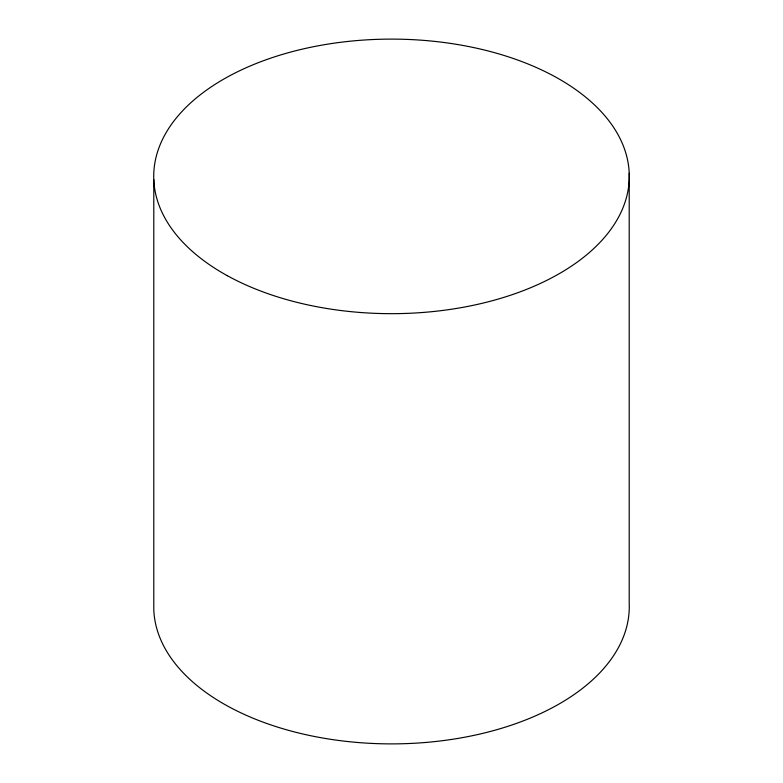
<?xml version="1.0" encoding="UTF-8"?>
<svg xmlns="http://www.w3.org/2000/svg" width="783" height="783" viewBox="0 0 783 783"><rect width="100%" height="100%" fill="white"/><g stroke="black" fill="none" stroke-linecap="round" stroke-linejoin="round"><path stroke-width="1.17" d="M629.209 173.2L629.209 603.419A237.778 137.279 0 0 1 397.03 743.85A237.778 137.279 0 0 1 153.791 609.8L153.791 179.581M227.324 275.694A237.778 137.279 0 0 0 622.544 208.826A237.778 137.279 0 0 0 324.632 44.651A237.778 137.279 0 0 0 227.324 275.694"/></g></svg>
